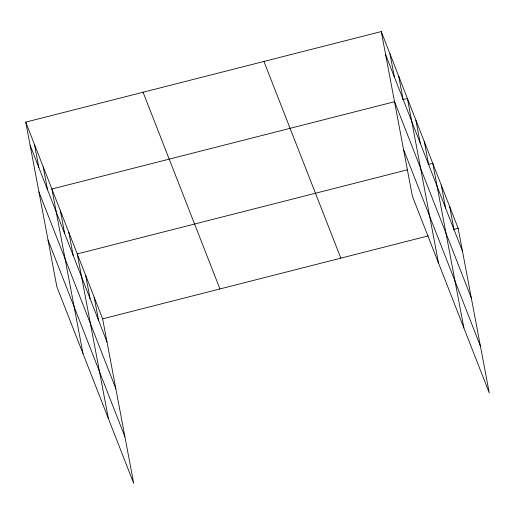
<?xml version="1.0" encoding="UTF-8"?>
<svg xmlns="http://www.w3.org/2000/svg" width="515" height="515" viewBox="0 0 515 515"><rect width="100%" height="100%" fill="white"/><g stroke="black" fill="none" stroke-linecap="round" stroke-linejoin="round"><path stroke-width="0.77" d="M25.75 122.126L102.633 318.837L133.733 483.443L56.85 286.726L25.75 122.126L381.267 31.557L458.15 228.274L489.25 392.874L412.367 196.164L381.267 31.557M394.368 101.764L51.893 189.011L82.992 353.612M402.807 99.614L407.404 98.442L438.51 263.043M407.474 169.802L77.263 253.921L108.362 418.528M428.177 164.53L432.78 163.358L463.88 327.958M102.633 318.837L428.242 235.889M453.548 229.445L458.15 228.274M385.626 54.629L462.509 251.339M394.451 101.333L471.334 298.05M403.541 149.453L480.424 346.17M263.944 61.446L340.827 258.157M143.073 92.237L219.95 288.954M30.108 145.198L106.991 341.909M38.934 191.902L115.817 388.613M48.024 240.022L124.907 436.733M449.692 206.631L454.05 229.703M441.233 184.994L445.591 208.066M424.321 141.715L428.68 164.787M415.863 120.079L420.221 143.151M398.694 76.149L403.052 99.215M389.977 53.85L394.342 76.922M94.174 297.2L98.532 320.272M85.715 275.564L90.08 298.636M68.804 232.284L73.162 255.356M60.345 210.648L64.703 233.72M43.176 166.712L47.535 189.784M34.466 144.419L38.825 167.491"/></g></svg>
